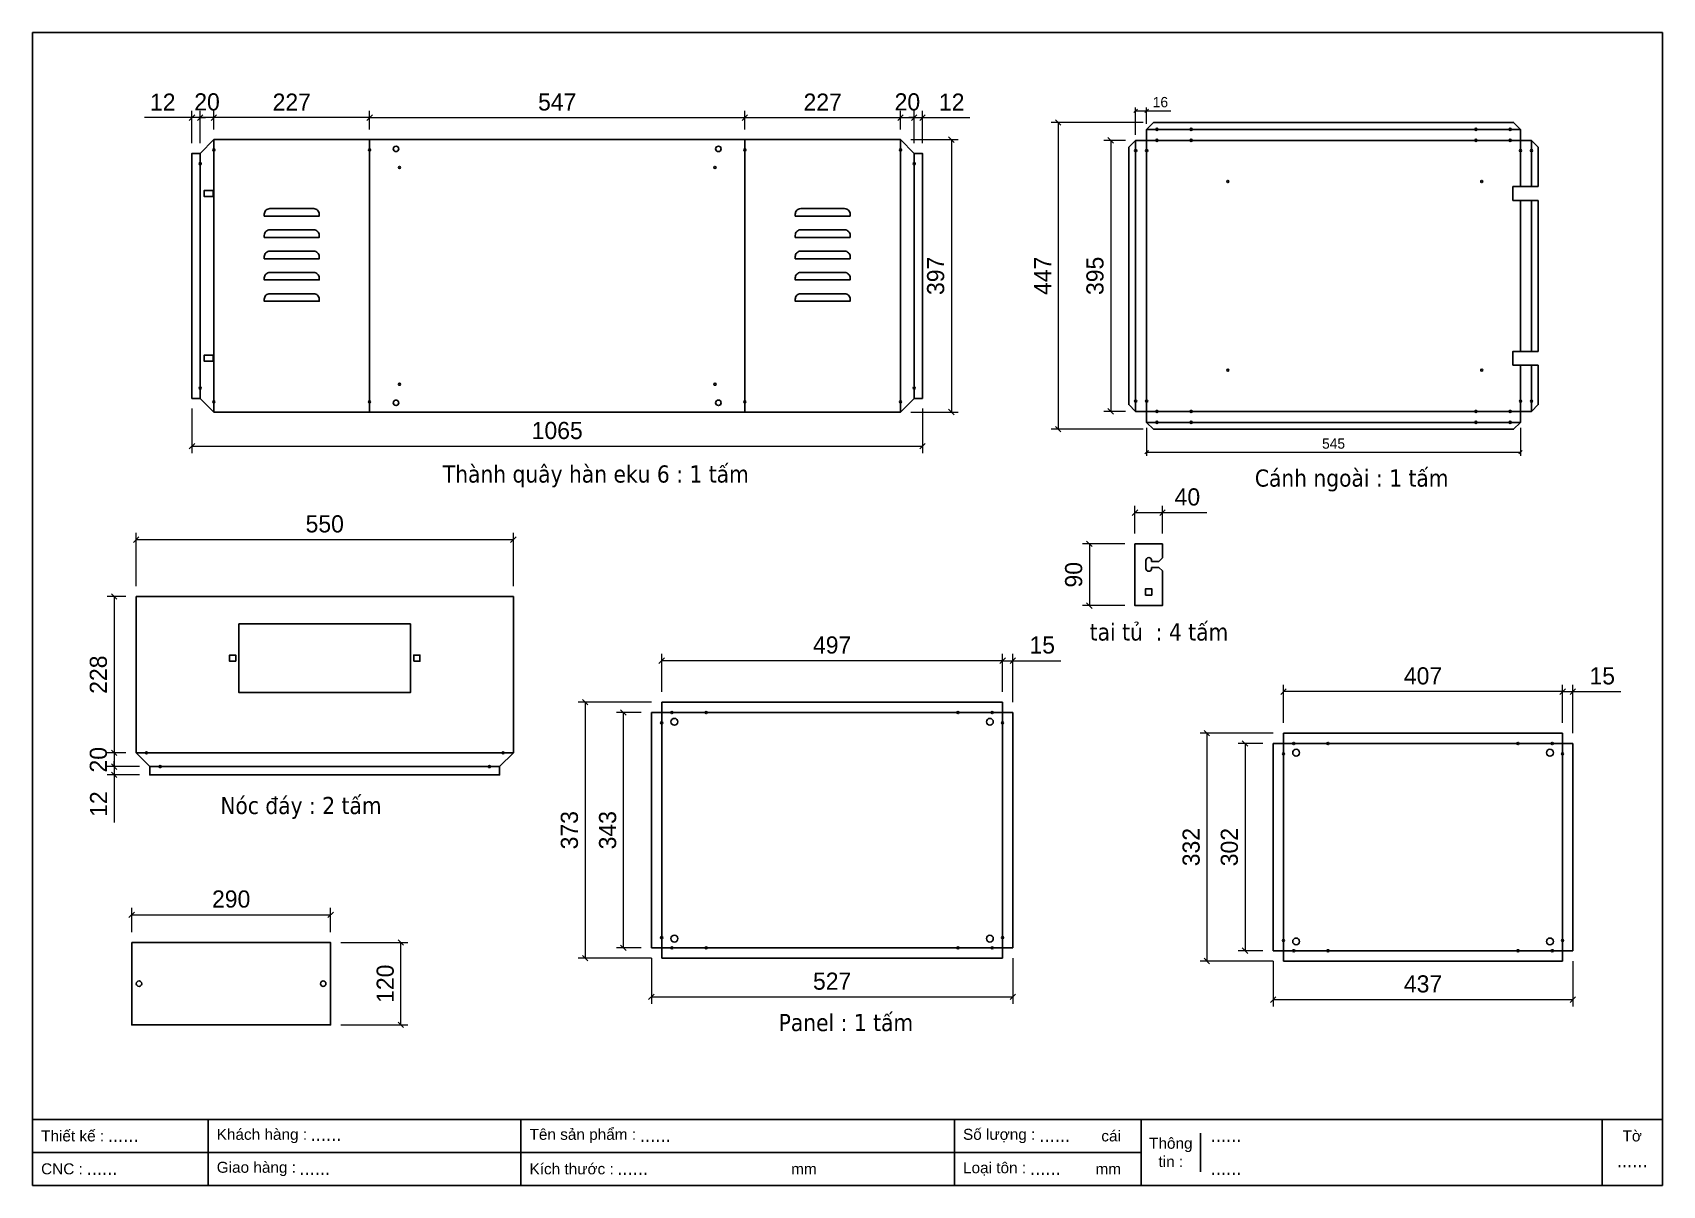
# Model space of a CAD drawing. Header units: millimetres. Extents: x 0 to 2376, y 0 to 1680.
import ezdxf
from ezdxf.enums import TextEntityAlignment as Align

# ---------------------------------------------------------------- set-up
doc = ezdxf.new("R2010")
doc.units = ezdxf.units.MM
doc.layers.add('CNC', color=7, linetype='Continuous')
doc.layers.add('DIM', color=253, linetype='Continuous')
doc.styles.add('Arial', font='arial.ttf')
doc.styles.add('Tahoma (Input Text)', font='tahoma.ttf')
doc.dimstyles.new('Dim-15', dxfattribs={"dimtxt": 15, "dimasz": 5, "dimexe": 5, "dimexo": 8, "dimgap": 5, "dimtad": 1, "dimdec": 0, "dimtxsty": 'Standard', "dimblk": 'OBLIQUE', "dimcen": 10, "dimclrd": 5, "dimclre": 5, "dimclrt": 3, "dimazin": 3, "dimtfac": 1, "dimtdec": 0, "dimtmove": 0, "dimatfit": 3, "dimldrblk": 'OBLIQUE', "dimlwd": 9, "dimlwe": 9})
doc.dimstyles.new('Dim-25', dxfattribs={"dimtxt": 25, "dimasz": 8, "dimexe": 10, "dimexo": 15, "dimgap": 10, "dimtad": 1, "dimdec": 0, "dimtxsty": 'Standard', "dimblk": 'OBLIQUE', "dimcen": 10, "dimclrd": 5, "dimclre": 5, "dimclrt": 3, "dimazin": 3, "dimtfac": 1, "dimtdec": 0, "dimtmove": 0, "dimatfit": 3, "dimldrblk": 'OBLIQUE', "dimlwd": 9, "dimlwe": 9})

# ---------------------------------------------------------------- blocks, each defined once
blk = doc.blocks.new('khungtenAsean2')
at = {"color": 7}
for p, q in [((2970, -1980), (0, -1980)), ((320, -1980), (320, -2100)), ((890, -1980), (890, -2100)), ((1680, -1980), (1680, -2100)), ((2020, -1980), (2020, -2100)), ((2860, -1980), (2860, -2100)), ((2128.3, -2005), (2128.3, -2075)), ((2020, -2040), (0, -2040))]:
    blk.add_line(p, q, dxfattribs=at)
blk.add_lwpolyline([(0, 0), (2970, 0), (2970, -2100), (0, -2100)], close=True, dxfattribs=at)
at = {"color": 2, "char_height": 20, "style": 'Arial'}
for s, insert, width, attachment_point in [('  Thiết kế :', (0, -2010), 917.634, 4), ('  Khách hàng :', (320, -2010), 917.634, 4), ('  Tên sản phẩm :', (890, -2010), 917.634, 4), ('  Số lượng :', (1680, -2010), 917.634, 4), ('cái', (1947.6, -2010), 917.634, 4), ('Thông\\Ptin :', (2074.2, -2040), 108.311, 5), ('Tờ', (2915, -2010), 110, 5), ('  CNC :', (0, -2070), 917.634, 4), ('  Giao hàng :', (320, -2070), 917.634, 4), ('  Kích thước :', (890, -2070), 917.634, 4), ('mm', (1382.3, -2070), 917.634, 4), ('  Loại tôn :', (1680, -2070), 917.634, 4), ('mm', (1936.9, -2070), 917.634, 4)]:
    blk.add_mtext(s, dxfattribs=dict(at, insert=insert, width=width, attachment_point=attachment_point))
at = {"color": 1, "style": 'Tahoma (Input Text)', "flags": 8}
for tag, p in [('#01', (137.1, -2021.3)), ('#03', (506.6, -2019.3)), ('#05', (1106.6, -2021.3)), ('#07', (1834.7, -2021.3)), ('#09', (2146.7, -2021.3)), ('#02', (98.5, -2081.3)), ('#04', (486.1, -2081.3)), ('#06', (1065.3, -2081.3)), ('#08', (1817.4, -2081.3)), ('#10', (2146.7, -2081.3))]:
    blk.add_attdef(tag, p, '', height=25, dxfattribs=at)
blk.add_attdef('#11', text='', height=25, dxfattribs=at).set_placement((2915, -2067.3), align=Align.CENTER)
blk = doc.blocks.new('*D1')
at = {"color": 0, "linetype": 'ByBlock', "lineweight": -2}
for p, q in [((1343.4, 1520), (1335.4, 1528)), ((1335.4, 1131), (1343.4, 1123))]:
    blk.add_line(p, q, dxfattribs=at)
at = {"layer": 'Defpoints', "color": 0, "transparency": 16777216}
for p in [(1265.3, 1524), (1265.3, 1127), (1339.4, 1127)]:
    blk.add_point(p, dxfattribs=at)
at = {"layer": 'DIM', "color": 5, "lineweight": 9, "transparency": 16777216}
for p, q in [((1280.3, 1524), (1349.4, 1524)), ((1339.4, 1524), (1339.4, 1127)), ((1280.3, 1127), (1349.4, 1127))]:
    blk.add_line(p, q, dxfattribs=at)
at = {"layer": 'DIM', "color": 3, "transparency": 16777216, "insert": (1316.6, 1325.5), "char_height": 25, "attachment_point": 5, "rotation": 90}
blk.add_mtext('397', dxfattribs=at)
blk = doc.blocks.new('_Oblique')
at = {"color": 0, "linetype": 'ByBlock', "lineweight": -2}
blk.add_line((-0.5, -0.5), (0.5, 0.5), dxfattribs=at)
blk = doc.blocks.new('*D2')
at = {"color": 0, "linetype": 'ByBlock', "lineweight": -2}
for p, q in [((495.3, 1560.1), (487.3, 1552.1)), ((1034.3, 1552.1), (1042.3, 1560.1))]:
    blk.add_line(p, q, dxfattribs=at)
at = {"layer": 'Defpoints', "color": 0, "transparency": 16777216}
for p in [(1038.3, 1556.1), (491.3, 1524), (1038.3, 1524)]:
    blk.add_point(p, dxfattribs=at)
at = {"layer": 'DIM', "color": 5, "lineweight": 9, "transparency": 16777216}
for p, q in [((491.3, 1539), (491.3, 1566.1)), ((491.3, 1556.1), (1038.3, 1556.1)), ((1038.3, 1539), (1038.3, 1566.1))]:
    blk.add_line(p, q, dxfattribs=at)
at = {"layer": 'DIM', "color": 3, "transparency": 16777216, "insert": (764.8, 1578.8), "char_height": 25, "attachment_point": 5}
blk.add_mtext('547', dxfattribs=at)
blk = doc.blocks.new('*D3')
at = {"color": 0, "linetype": 'ByBlock', "lineweight": -2}
for p, q in [((1042.3, 1560.1), (1034.3, 1552.1)), ((1261.3, 1552.1), (1269.3, 1560.1))]:
    blk.add_line(p, q, dxfattribs=at)
at = {"layer": 'Defpoints', "color": 0, "transparency": 16777216}
for p in [(1265.3, 1556.1), (1038.3, 1524), (1265.3, 1524)]:
    blk.add_point(p, dxfattribs=at)
at = {"layer": 'DIM', "color": 5, "lineweight": 9, "transparency": 16777216}
for p, q in [((1038.3, 1539), (1038.3, 1566.1)), ((1038.3, 1556.1), (1265.3, 1556.1)), ((1265.3, 1539), (1265.3, 1566.1))]:
    blk.add_line(p, q, dxfattribs=at)
at = {"layer": 'DIM', "color": 3, "transparency": 16777216, "insert": (1151.8, 1578.7), "char_height": 25, "attachment_point": 5}
blk.add_mtext('227', dxfattribs=at)
blk = doc.blocks.new('*D4')
at = {"color": 0, "linetype": 'ByBlock', "lineweight": -2}
for p, q in [((1269.3, 1560.1), (1261.3, 1552.1)), ((1281.3, 1552.1), (1289.3, 1560.1))]:
    blk.add_line(p, q, dxfattribs=at)
at = {"layer": 'Defpoints', "color": 0, "transparency": 16777216}
for p in [(1285.3, 1556.1), (1265.3, 1524), (1285.3, 1504)]:
    blk.add_point(p, dxfattribs=at)
at = {"layer": 'DIM', "color": 5, "lineweight": 9, "transparency": 16777216}
for p, q in [((1265.3, 1539), (1265.3, 1566.1)), ((1265.3, 1556.1), (1285.3, 1556.1)), ((1285.3, 1519), (1285.3, 1566.1))]:
    blk.add_line(p, q, dxfattribs=at)
at = {"layer": 'DIM', "color": 3, "transparency": 16777216, "insert": (1275.3, 1578.9), "char_height": 25, "attachment_point": 5}
blk.add_mtext('20', dxfattribs=at)
blk = doc.blocks.new('*D5')
at = {"color": 0, "linetype": 'ByBlock', "lineweight": -2}
for p, q in [((1281.3, 1552.1), (1289.3, 1560.1)), ((1301.3, 1560.1), (1293.3, 1552.1))]:
    blk.add_line(p, q, dxfattribs=at)
at = {"layer": 'Defpoints', "color": 0, "transparency": 16777216}
for p in [(1297.3, 1556.1), (1285.3, 1504), (1297.3, 1504)]:
    blk.add_point(p, dxfattribs=at)
at = {"layer": 'DIM', "color": 5, "lineweight": 9, "transparency": 16777216}
for p, q in [((1285.3, 1556.1), (1277.3, 1556.1)), ((1285.3, 1519), (1285.3, 1566.1)), ((1285.3, 1556.1), (1297.3, 1556.1)), ((1297.3, 1519), (1297.3, 1566.1)), ((1297.3, 1556.1), (1366.5, 1556.1))]:
    blk.add_line(p, q, dxfattribs=at)
at = {"layer": 'DIM', "color": 3, "transparency": 16777216, "insert": (1339.9, 1578.7), "char_height": 25, "attachment_point": 5}
blk.add_mtext('12', dxfattribs=at)
blk = doc.blocks.new('*D6')
at = {"color": 0, "linetype": 'ByBlock', "lineweight": -2}
for p, q in [((268.3, 1560.1), (260.3, 1552.1)), ((487.3, 1552.1), (495.3, 1560.1))]:
    blk.add_line(p, q, dxfattribs=at)
at = {"layer": 'Defpoints', "color": 0, "transparency": 16777216}
for p in [(264.3, 1556.1), (264.3, 1524), (491.3, 1524)]:
    blk.add_point(p, dxfattribs=at)
at = {"layer": 'DIM', "color": 5, "lineweight": 9, "transparency": 16777216}
for p, q in [((264.3, 1539), (264.3, 1566.1)), ((491.3, 1556.1), (264.3, 1556.1)), ((491.3, 1539), (491.3, 1566.1))]:
    blk.add_line(p, q, dxfattribs=at)
at = {"layer": 'DIM', "color": 3, "transparency": 16777216, "insert": (377.8, 1578.7), "char_height": 25, "attachment_point": 5}
blk.add_mtext('227', dxfattribs=at)
blk = doc.blocks.new('*D7')
at = {"color": 0, "linetype": 'ByBlock', "lineweight": -2}
for p, q in [((248.3, 1560.1), (240.3, 1552.1)), ((260.3, 1552.1), (268.3, 1560.1))]:
    blk.add_line(p, q, dxfattribs=at)
at = {"layer": 'Defpoints', "color": 0, "transparency": 16777216}
for p in [(244.3, 1556.1), (264.3, 1524), (244.3, 1504)]:
    blk.add_point(p, dxfattribs=at)
at = {"layer": 'DIM', "color": 5, "lineweight": 9, "transparency": 16777216}
for p, q in [((244.3, 1519), (244.3, 1566.1)), ((264.3, 1556.1), (244.3, 1556.1)), ((264.3, 1539), (264.3, 1566.1))]:
    blk.add_line(p, q, dxfattribs=at)
at = {"layer": 'DIM', "color": 3, "transparency": 16777216, "insert": (254.3, 1578.9), "char_height": 25, "attachment_point": 5}
blk.add_mtext('20', dxfattribs=at)
blk = doc.blocks.new('*D8')
at = {"color": 0, "linetype": 'ByBlock', "lineweight": -2}
for p, q in [((228.3, 1552.1), (236.3, 1560.1)), ((248.3, 1560.1), (240.3, 1552.1))]:
    blk.add_line(p, q, dxfattribs=at)
at = {"layer": 'Defpoints', "color": 0, "transparency": 16777216}
for p in [(232.3, 1556.1), (232.3, 1504), (244.3, 1504)]:
    blk.add_point(p, dxfattribs=at)
at = {"layer": 'DIM', "color": 5, "lineweight": 9, "transparency": 16777216}
for p, q in [((232.3, 1556.1), (163.1, 1556.1)), ((232.3, 1519), (232.3, 1566.1)), ((244.3, 1556.1), (232.3, 1556.1)), ((244.3, 1519), (244.3, 1566.1)), ((244.3, 1556.1), (252.3, 1556.1))]:
    blk.add_line(p, q, dxfattribs=at)
at = {"layer": 'DIM', "color": 3, "transparency": 16777216, "insert": (189.7, 1578.7), "char_height": 25, "attachment_point": 5}
blk.add_mtext('12', dxfattribs=at)
blk = doc.blocks.new('*D9')
at = {"color": 0, "linetype": 'ByBlock', "lineweight": -2}
for p, q in [((236.3, 1081.2), (228.3, 1073.2)), ((1293.3, 1073.2), (1301.3, 1081.2))]:
    blk.add_line(p, q, dxfattribs=at)
at = {"layer": 'Defpoints', "color": 0, "transparency": 16777216}
for p in [(232.3, 1147), (1297.3, 1147), (1297.3, 1077.2)]:
    blk.add_point(p, dxfattribs=at)
at = {"layer": 'DIM', "color": 5, "lineweight": 9, "transparency": 16777216}
for p, q in [((232.3, 1132), (232.3, 1067.2)), ((1297.3, 1132), (1297.3, 1067.2)), ((232.3, 1077.2), (1297.3, 1077.2))]:
    blk.add_line(p, q, dxfattribs=at)
at = {"layer": 'DIM', "color": 3, "transparency": 16777216, "insert": (764.8, 1100), "char_height": 25, "attachment_point": 5}
blk.add_mtext('1065', dxfattribs=at)
blk = doc.blocks.new('f3daunguoc')
at = {"layer": 'CNC', "color": 2, "lineweight": -3}
blk.add_circle((0, 0), 1.5, dxfattribs=at)
blk = doc.blocks.new('*D10')
at = {"color": 0, "linetype": 'ByBlock', "lineweight": -2}
for p, q in [((122.8, 854.3), (114.8, 862.3)), ((114.8, 634.3), (122.8, 626.3))]:
    blk.add_line(p, q, dxfattribs=at)
at = {"layer": 'Defpoints', "color": 0, "transparency": 16777216}
for p in [(150.9, 858.3), (118.8, 630.3), (150.9, 630.3)]:
    blk.add_point(p, dxfattribs=at)
at = {"layer": 'DIM', "color": 5, "lineweight": 9, "transparency": 16777216}
for p, q in [((135.9, 858.3), (108.8, 858.3)), ((118.8, 858.3), (118.8, 630.3)), ((135.9, 630.3), (108.8, 630.3))]:
    blk.add_line(p, q, dxfattribs=at)
at = {"layer": 'DIM', "color": 3, "transparency": 16777216, "insert": (96, 744.3), "char_height": 25, "attachment_point": 5, "rotation": 90}
blk.add_mtext('228', dxfattribs=at)
blk = doc.blocks.new('*D11')
at = {"color": 0, "linetype": 'ByBlock', "lineweight": -2}
for p, q in [((122.8, 626.3), (114.8, 634.3)), ((114.8, 614.3), (122.8, 606.3))]:
    blk.add_line(p, q, dxfattribs=at)
at = {"layer": 'Defpoints', "color": 0, "transparency": 16777216}
for p in [(150.9, 630.3), (118.8, 610.3), (170.9, 610.3)]:
    blk.add_point(p, dxfattribs=at)
at = {"layer": 'DIM', "color": 5, "lineweight": 9, "transparency": 16777216}
for p, q in [((135.9, 630.3), (108.8, 630.3)), ((118.8, 630.3), (118.8, 610.3)), ((155.9, 610.3), (108.8, 610.3))]:
    blk.add_line(p, q, dxfattribs=at)
at = {"layer": 'DIM', "color": 3, "transparency": 16777216, "insert": (96, 620.3), "char_height": 25, "attachment_point": 5, "rotation": 90}
blk.add_mtext('20', dxfattribs=at)
blk = doc.blocks.new('*D12')
at = {"color": 0, "linetype": 'ByBlock', "lineweight": -2}
for p, q in [((114.8, 614.3), (122.8, 606.3)), ((122.8, 594.3), (114.8, 602.3))]:
    blk.add_line(p, q, dxfattribs=at)
at = {"layer": 'Defpoints', "color": 0, "transparency": 16777216}
for p in [(118.8, 598.3), (170.9, 610.3), (170.9, 598.3)]:
    blk.add_point(p, dxfattribs=at)
at = {"layer": 'DIM', "color": 5, "lineweight": 9, "transparency": 16777216}
for p, q in [((118.8, 610.3), (118.8, 618.3)), ((155.9, 610.3), (108.8, 610.3)), ((155.9, 598.3), (108.8, 598.3)), ((118.8, 610.3), (118.8, 598.3)), ((118.8, 598.3), (118.8, 529.1))]:
    blk.add_line(p, q, dxfattribs=at)
at = {"layer": 'DIM', "color": 3, "transparency": 16777216, "insert": (96.2, 555.7), "char_height": 25, "attachment_point": 5, "rotation": 90}
blk.add_mtext('12', dxfattribs=at)
blk = doc.blocks.new('*D13')
at = {"color": 0, "linetype": 'ByBlock', "lineweight": -2}
for p, q in [((154.9, 945.1), (146.9, 937.1)), ((696.9, 937.1), (704.9, 945.1))]:
    blk.add_line(p, q, dxfattribs=at)
at = {"layer": 'Defpoints', "color": 0, "ltscale": 3, "transparency": 16777216}
for p in [(700.9, 941.1), (150.9, 858.3), (700.9, 858.3)]:
    blk.add_point(p, dxfattribs=at)
at = {"layer": 'DIM', "color": 5, "lineweight": 9, "ltscale": 3, "transparency": 16777216}
for p, q in [((150.9, 873.3), (150.9, 951.1)), ((700.9, 873.3), (700.9, 951.1)), ((150.9, 941.1), (700.9, 941.1))]:
    blk.add_line(p, q, dxfattribs=at)
at = {"layer": 'DIM', "color": 3, "ltscale": 3, "transparency": 16777216, "insert": (425.9, 963.9), "char_height": 25, "attachment_point": 5}
blk.add_mtext('550', dxfattribs=at)
blk = doc.blocks.new('*D14')
at = {"color": 0, "linetype": 'ByBlock', "lineweight": -2}
for p, q in [((148.5, 398.4), (140.5, 390.4)), ((430.5, 390.4), (438.5, 398.4))]:
    blk.add_line(p, q, dxfattribs=at)
at = {"layer": 'Defpoints', "color": 0, "ltscale": 3, "transparency": 16777216}
for p in [(434.5, 394.4), (144.5, 353.9), (434.5, 353.9)]:
    blk.add_point(p, dxfattribs=at)
at = {"layer": 'DIM', "color": 5, "lineweight": 9, "ltscale": 3, "transparency": 16777216}
for p, q in [((144.5, 368.9), (144.5, 404.4)), ((434.5, 368.9), (434.5, 404.4)), ((144.5, 394.4), (434.5, 394.4))]:
    blk.add_line(p, q, dxfattribs=at)
at = {"layer": 'DIM', "color": 3, "ltscale": 3, "transparency": 16777216, "insert": (289.5, 417.2), "char_height": 25, "attachment_point": 5}
blk.add_mtext('290', dxfattribs=at)
blk = doc.blocks.new('*D15')
at = {"color": 0, "linetype": 'ByBlock', "lineweight": -2}
for p, q in [((540.9, 349.9), (532.9, 357.9)), ((532.9, 237.9), (540.9, 229.9))]:
    blk.add_line(p, q, dxfattribs=at)
at = {"layer": 'Defpoints', "color": 0, "ltscale": 3, "transparency": 16777216}
for p in [(434.5, 353.9), (536.9, 353.9), (434.5, 233.9)]:
    blk.add_point(p, dxfattribs=at)
at = {"layer": 'DIM', "color": 5, "lineweight": 9, "ltscale": 3, "transparency": 16777216}
for p, q in [((449.5, 353.9), (546.9, 353.9)), ((536.9, 233.9), (536.9, 353.9)), ((449.5, 233.9), (546.9, 233.9))]:
    blk.add_line(p, q, dxfattribs=at)
at = {"layer": 'DIM', "color": 3, "ltscale": 3, "transparency": 16777216, "insert": (514.2, 293.9), "char_height": 25, "attachment_point": 5, "rotation": 90}
blk.add_mtext('120', dxfattribs=at)
blk = doc.blocks.new('*D16')
at = {"color": 0, "linetype": 'ByBlock', "lineweight": -2}
for p, q in [((1410.1, 760.7), (1418.1, 768.7)), ((1433.1, 768.7), (1425.1, 760.7))]:
    blk.add_line(p, q, dxfattribs=at)
at = {"layer": 'Defpoints', "color": 0, "ltscale": 3, "transparency": 16777216}
for p in [(1429.1, 764.7), (1414.1, 704.1), (1429.1, 689.1)]:
    blk.add_point(p, dxfattribs=at)
at = {"layer": 'DIM', "color": 5, "lineweight": 9, "ltscale": 3, "transparency": 16777216}
for p, q in [((1414.1, 764.7), (1406.1, 764.7)), ((1414.1, 719.1), (1414.1, 774.7)), ((1414.1, 764.7), (1429.1, 764.7)), ((1429.1, 704.1), (1429.1, 774.7)), ((1429.1, 764.7), (1498.8, 764.7))]:
    blk.add_line(p, q, dxfattribs=at)
at = {"layer": 'DIM', "color": 3, "ltscale": 3, "transparency": 16777216, "insert": (1471.9, 787.4), "char_height": 25, "attachment_point": 5}
blk.add_mtext('15', dxfattribs=at)
blk = doc.blocks.new('*D17')
at = {"color": 0, "linetype": 'ByBlock', "lineweight": -2}
for p, q in [((921.1, 768.7), (913.1, 760.7)), ((1410.1, 760.7), (1418.1, 768.7))]:
    blk.add_line(p, q, dxfattribs=at)
at = {"layer": 'Defpoints', "color": 0, "ltscale": 3, "transparency": 16777216}
for p in [(917.1, 764.7), (917.1, 704.1), (1414.1, 704.1)]:
    blk.add_point(p, dxfattribs=at)
at = {"layer": 'DIM', "color": 5, "lineweight": 9, "ltscale": 3, "transparency": 16777216}
for p, q in [((917.1, 719.1), (917.1, 774.7)), ((1414.1, 764.7), (917.1, 764.7)), ((1414.1, 719.1), (1414.1, 774.7))]:
    blk.add_line(p, q, dxfattribs=at)
at = {"layer": 'DIM', "color": 3, "ltscale": 3, "transparency": 16777216, "insert": (1165.6, 787.4), "char_height": 25, "attachment_point": 5}
blk.add_mtext('497', dxfattribs=at)
blk = doc.blocks.new('*D18')
at = {"color": 0, "linetype": 'ByBlock', "lineweight": -2}
for p, q in [((809.5, 700.1), (801.5, 708.1)), ((801.5, 335.1), (809.5, 327.1))]:
    blk.add_line(p, q, dxfattribs=at)
at = {"layer": 'Defpoints', "color": 0, "ltscale": 3, "transparency": 16777216}
for p in [(917.1, 704.1), (805.5, 331.1), (917.1, 331.1)]:
    blk.add_point(p, dxfattribs=at)
at = {"layer": 'DIM', "color": 5, "lineweight": 9, "ltscale": 3, "transparency": 16777216}
for p, q in [((902.1, 704.1), (795.5, 704.1)), ((805.5, 704.1), (805.5, 331.1)), ((902.1, 331.1), (795.5, 331.1))]:
    blk.add_line(p, q, dxfattribs=at)
at = {"layer": 'DIM', "color": 3, "ltscale": 3, "transparency": 16777216, "insert": (782.7, 517.6), "char_height": 25, "attachment_point": 5, "rotation": 90}
blk.add_mtext('373', dxfattribs=at)
blk = doc.blocks.new('*D19')
at = {"color": 0, "linetype": 'ByBlock', "lineweight": -2}
for p, q in [((865.2, 685.1), (857.2, 693.1)), ((857.2, 350.1), (865.2, 342.1))]:
    blk.add_line(p, q, dxfattribs=at)
at = {"layer": 'Defpoints', "color": 0, "ltscale": 3, "transparency": 16777216}
for p in [(902.1, 689.1), (861.2, 346.1), (902.1, 346.1)]:
    blk.add_point(p, dxfattribs=at)
at = {"layer": 'DIM', "color": 5, "lineweight": 9, "ltscale": 3, "transparency": 16777216}
for p, q in [((887.1, 689.1), (851.2, 689.1)), ((861.2, 689.1), (861.2, 346.1)), ((887.1, 346.1), (851.2, 346.1))]:
    blk.add_line(p, q, dxfattribs=at)
at = {"layer": 'DIM', "color": 3, "ltscale": 3, "transparency": 16777216, "insert": (838.4, 517.6), "char_height": 25, "attachment_point": 5, "rotation": 90}
blk.add_mtext('343', dxfattribs=at)
blk = doc.blocks.new('*D20')
at = {"color": 0, "linetype": 'ByBlock', "lineweight": -2}
for p, q in [((906.1, 278.8), (898.1, 270.8)), ((1425.1, 270.8), (1433.1, 278.8))]:
    blk.add_line(p, q, dxfattribs=at)
at = {"layer": 'Defpoints', "color": 0, "ltscale": 3, "transparency": 16777216}
for p in [(902.1, 346.1), (1429.1, 346.1), (1429.1, 274.8)]:
    blk.add_point(p, dxfattribs=at)
at = {"layer": 'DIM', "color": 5, "lineweight": 9, "ltscale": 3, "transparency": 16777216}
for p, q in [((902.1, 331.1), (902.1, 264.8)), ((1429.1, 331.1), (1429.1, 264.8)), ((902.1, 274.8), (1429.1, 274.8))]:
    blk.add_line(p, q, dxfattribs=at)
at = {"layer": 'DIM', "color": 3, "ltscale": 3, "transparency": 16777216, "insert": (1165.6, 297.5), "char_height": 25, "attachment_point": 5}
blk.add_mtext('527', dxfattribs=at)
blk = doc.blocks.new('*D21')
at = {"color": 0, "linetype": 'ByBlock', "lineweight": -2}
for p, q in [((2226.5, 715.6), (2234.5, 723.6)), ((2249.5, 723.6), (2241.5, 715.6))]:
    blk.add_line(p, q, dxfattribs=at)
at = {"layer": 'Defpoints', "color": 0, "ltscale": 3, "transparency": 16777216}
for p in [(2245.5, 719.6), (2230.5, 659), (2245.5, 644)]:
    blk.add_point(p, dxfattribs=at)
at = {"layer": 'DIM', "color": 5, "lineweight": 9, "ltscale": 3, "transparency": 16777216}
for p, q in [((2230.5, 719.6), (2222.5, 719.6)), ((2230.5, 674), (2230.5, 729.6)), ((2230.5, 719.6), (2245.5, 719.6)), ((2245.5, 659), (2245.5, 729.6)), ((2245.5, 719.6), (2315.2, 719.6))]:
    blk.add_line(p, q, dxfattribs=at)
at = {"layer": 'DIM', "color": 3, "ltscale": 3, "transparency": 16777216, "insert": (2288.3, 742.4), "char_height": 25, "attachment_point": 5}
blk.add_mtext('15', dxfattribs=at)
blk = doc.blocks.new('*D22')
at = {"color": 0, "linetype": 'ByBlock', "lineweight": -2}
for p, q in [((1827.5, 723.6), (1819.5, 715.6)), ((2226.5, 715.6), (2234.5, 723.6))]:
    blk.add_line(p, q, dxfattribs=at)
at = {"layer": 'Defpoints', "color": 0, "ltscale": 3, "transparency": 16777216}
for p in [(1823.5, 719.6), (1823.5, 659), (2230.5, 659)]:
    blk.add_point(p, dxfattribs=at)
at = {"layer": 'DIM', "color": 5, "lineweight": 9, "ltscale": 3, "transparency": 16777216}
for p, q in [((1823.5, 674), (1823.5, 729.6)), ((2230.5, 719.6), (1823.5, 719.6)), ((2230.5, 674), (2230.5, 729.6))]:
    blk.add_line(p, q, dxfattribs=at)
at = {"layer": 'DIM', "color": 3, "ltscale": 3, "transparency": 16777216, "insert": (2027, 742.4), "char_height": 25, "attachment_point": 5}
blk.add_mtext('407', dxfattribs=at)
blk = doc.blocks.new('*D23')
at = {"color": 0, "linetype": 'ByBlock', "lineweight": -2}
for p, q in [((1715.9, 655), (1707.9, 663)), ((1707.9, 331), (1715.9, 323))]:
    blk.add_line(p, q, dxfattribs=at)
at = {"layer": 'Defpoints', "color": 0, "ltscale": 3, "transparency": 16777216}
for p in [(1823.5, 659), (1711.9, 327), (1823.5, 327)]:
    blk.add_point(p, dxfattribs=at)
at = {"layer": 'DIM', "color": 5, "lineweight": 9, "ltscale": 3, "transparency": 16777216}
for p, q in [((1808.5, 659), (1701.9, 659)), ((1711.9, 659), (1711.9, 327)), ((1808.5, 327), (1701.9, 327))]:
    blk.add_line(p, q, dxfattribs=at)
at = {"layer": 'DIM', "color": 3, "ltscale": 3, "transparency": 16777216, "insert": (1689.1, 493), "char_height": 25, "attachment_point": 5, "rotation": 90}
blk.add_mtext('332', dxfattribs=at)
blk = doc.blocks.new('*D24')
at = {"color": 0, "linetype": 'ByBlock', "lineweight": -2}
for p, q in [((1771.6, 640), (1763.6, 648)), ((1763.6, 346), (1771.6, 338))]:
    blk.add_line(p, q, dxfattribs=at)
at = {"layer": 'Defpoints', "color": 0, "ltscale": 3, "transparency": 16777216}
for p in [(1808.5, 644), (1767.6, 342), (1808.5, 342)]:
    blk.add_point(p, dxfattribs=at)
at = {"layer": 'DIM', "color": 5, "lineweight": 9, "ltscale": 3, "transparency": 16777216}
for p, q in [((1793.5, 644), (1757.6, 644)), ((1767.6, 644), (1767.6, 342)), ((1793.5, 342), (1757.6, 342))]:
    blk.add_line(p, q, dxfattribs=at)
at = {"layer": 'DIM', "color": 3, "ltscale": 3, "transparency": 16777216, "insert": (1744.8, 493), "char_height": 25, "attachment_point": 5, "rotation": 90}
blk.add_mtext('302', dxfattribs=at)
blk = doc.blocks.new('*D25')
at = {"color": 0, "linetype": 'ByBlock', "lineweight": -2}
for p, q in [((1812.5, 274.7), (1804.5, 266.7)), ((2241.5, 266.7), (2249.5, 274.7))]:
    blk.add_line(p, q, dxfattribs=at)
at = {"layer": 'Defpoints', "color": 0, "ltscale": 3, "transparency": 16777216}
for p in [(1808.5, 342), (2245.5, 342), (2245.5, 270.7)]:
    blk.add_point(p, dxfattribs=at)
at = {"layer": 'DIM', "color": 5, "lineweight": 9, "ltscale": 3, "transparency": 16777216}
for p, q in [((1808.5, 327), (1808.5, 260.7)), ((2245.5, 327), (2245.5, 260.7)), ((1808.5, 270.7), (2245.5, 270.7))]:
    blk.add_line(p, q, dxfattribs=at)
at = {"layer": 'DIM', "color": 3, "ltscale": 3, "transparency": 16777216, "insert": (2027, 293.5), "char_height": 25, "attachment_point": 5}
blk.add_mtext('437', dxfattribs=at)
blk = doc.blocks.new('*D26')
at = {"color": 0, "linetype": 'ByBlock', "lineweight": -2}
for p, q in [((1626.6, 1070.9), (1621.6, 1065.9)), ((2166.6, 1065.9), (2171.6, 1070.9))]:
    blk.add_line(p, q, dxfattribs=at)
at = {"layer": 'Defpoints', "color": 0, "transparency": 16777216}
for p in [(1624.1, 1112), (2169.1, 1112), (2169.1, 1068.4)]:
    blk.add_point(p, dxfattribs=at)
at = {"layer": 'DIM', "color": 5, "lineweight": 9, "transparency": 16777216}
for p, q in [((1624.1, 1104), (1624.1, 1063.4)), ((2169.1, 1104), (2169.1, 1063.4)), ((1624.1, 1068.4), (2169.1, 1068.4))]:
    blk.add_line(p, q, dxfattribs=at)
at = {"layer": 'DIM', "color": 3, "transparency": 16777216, "insert": (1896.6, 1081), "char_height": 15, "attachment_point": 5}
blk.add_mtext('545', dxfattribs=at)
blk = doc.blocks.new('*D27')
at = {"color": 0, "linetype": 'ByBlock', "lineweight": -2}
for p, q in [((1610.6, 1568.4), (1605.6, 1563.4)), ((1621.6, 1563.4), (1626.6, 1568.4))]:
    blk.add_line(p, q, dxfattribs=at)
at = {"layer": 'Defpoints', "color": 0, "transparency": 16777216}
for p in [(1624.1, 1565.9), (1608.1, 1523), (1624.1, 1539)]:
    blk.add_point(p, dxfattribs=at)
at = {"layer": 'DIM', "color": 5, "lineweight": 9, "transparency": 16777216}
for p, q in [((1608.1, 1531), (1608.1, 1570.9)), ((1624.1, 1547), (1624.1, 1570.9)), ((1608.1, 1565.9), (1624.1, 1565.9)), ((1624.1, 1565.9), (1659.2, 1565.9))]:
    blk.add_line(p, q, dxfattribs=at)
at = {"layer": 'DIM', "color": 3, "transparency": 16777216, "insert": (1644.2, 1578.6), "char_height": 15, "attachment_point": 5}
blk.add_mtext('16', dxfattribs=at)
blk = doc.blocks.new('*D28')
at = {"color": 0, "linetype": 'ByBlock', "lineweight": -2}
for p, q in [((1499.1, 1545), (1491.1, 1553)), ((1491.1, 1106), (1499.1, 1098))]:
    blk.add_line(p, q, dxfattribs=at)
at = {"layer": 'Defpoints', "color": 0, "ltscale": 3, "transparency": 16777216}
for p in [(1634.1, 1549), (1495.1, 1102), (1634.1, 1102)]:
    blk.add_point(p, dxfattribs=at)
at = {"layer": 'DIM', "color": 5, "lineweight": 9, "ltscale": 3, "transparency": 16777216}
for p, q in [((1619.1, 1549), (1485.1, 1549)), ((1495.1, 1549), (1495.1, 1102)), ((1619.1, 1102), (1485.1, 1102))]:
    blk.add_line(p, q, dxfattribs=at)
at = {"layer": 'DIM', "color": 3, "ltscale": 3, "transparency": 16777216, "insert": (1472.6, 1325.5), "char_height": 25, "attachment_point": 5, "rotation": 90}
blk.add_mtext('447', dxfattribs=at)
blk = doc.blocks.new('*D29')
at = {"color": 0, "linetype": 'ByBlock', "lineweight": -2}
for p, q in [((1575.7, 1519), (1567.7, 1527)), ((1567.7, 1132), (1575.7, 1124))]:
    blk.add_line(p, q, dxfattribs=at)
at = {"layer": 'Defpoints', "color": 0, "ltscale": 3, "transparency": 16777216}
for p in [(1608.1, 1523), (1571.7, 1128), (1608.1, 1128)]:
    blk.add_point(p, dxfattribs=at)
at = {"layer": 'DIM', "color": 5, "lineweight": 9, "ltscale": 3, "transparency": 16777216}
for p, q in [((1593.1, 1523), (1561.7, 1523)), ((1571.7, 1523), (1571.7, 1128)), ((1593.1, 1128), (1561.7, 1128))]:
    blk.add_line(p, q, dxfattribs=at)
at = {"layer": 'DIM', "color": 3, "ltscale": 3, "transparency": 16777216, "insert": (1548.9, 1325.5), "char_height": 25, "attachment_point": 5, "rotation": 90}
blk.add_mtext('395', dxfattribs=at)
blk = doc.blocks.new('*D30')
at = {"color": 0, "linetype": 'ByBlock', "lineweight": -2}
for p, q in [((1611.1, 984.4), (1603.1, 976.4)), ((1643.1, 976.4), (1651.1, 984.4))]:
    blk.add_line(p, q, dxfattribs=at)
at = {"layer": 'Defpoints', "color": 0, "ltscale": 3, "transparency": 16777216}
for p in [(1647.1, 980.4), (1607.1, 934.9), (1647.1, 934.9)]:
    blk.add_point(p, dxfattribs=at)
at = {"layer": 'DIM', "color": 5, "lineweight": 9, "ltscale": 3, "transparency": 16777216}
for p, q in [((1607.1, 949.9), (1607.1, 990.4)), ((1607.1, 980.4), (1647.1, 980.4)), ((1647.1, 949.9), (1647.1, 990.4)), ((1647.1, 980.4), (1711.9, 980.4))]:
    blk.add_line(p, q, dxfattribs=at)
at = {"layer": 'DIM', "color": 3, "ltscale": 3, "transparency": 16777216, "insert": (1683.5, 1003.2), "char_height": 25, "attachment_point": 5}
blk.add_mtext('40', dxfattribs=at)
blk = doc.blocks.new('*D31')
at = {"color": 0, "linetype": 'ByBlock', "lineweight": -2}
for p, q in [((1544.6, 930.9), (1536.6, 938.9)), ((1536.6, 848.9), (1544.6, 840.9))]:
    blk.add_line(p, q, dxfattribs=at)
at = {"layer": 'Defpoints', "color": 0, "ltscale": 3, "transparency": 16777216}
for p in [(1607.1, 934.9), (1540.6, 844.9), (1607.1, 844.9)]:
    blk.add_point(p, dxfattribs=at)
at = {"layer": 'DIM', "color": 5, "lineweight": 9, "ltscale": 3, "transparency": 16777216}
for p, q in [((1592.1, 934.9), (1530.6, 934.9)), ((1540.6, 934.9), (1540.6, 844.9)), ((1592.1, 844.9), (1530.6, 844.9))]:
    blk.add_line(p, q, dxfattribs=at)
at = {"layer": 'DIM', "color": 3, "ltscale": 3, "transparency": 16777216, "insert": (1517.8, 889.9), "char_height": 25, "attachment_point": 5, "rotation": 90}
blk.add_mtext('90', dxfattribs=at)

msp = doc.modelspace()

# ---------------------------------------------------------------- linework, layer by layer
at = {"color": 7}
for p, q in [((244.3, 1504), (264.3, 1524)), ((264.3, 1524), (264.3, 1127)), ((491.3, 1524), (491.3, 1127)), ((1038.3, 1524), (1038.3, 1127)), ((1265.3, 1524), (1265.3, 1127)), ((1265.3, 1524), (1285.3, 1504)), ((244.3, 1504), (244.3, 1147)), ((1285.3, 1504), (1285.3, 1147)), ((244.3, 1147), (264.3, 1127)), ((1265.3, 1127), (1285.3, 1147)), ((150.9, 858.3), (700.9, 858.3)), ((150.9, 630.3), (700.9, 630.3)), ((170.9, 610.3), (150.9, 630.3)), ((680.9, 610.3), (700.9, 630.3)), ((170.9, 610.3), (680.9, 610.3))]:
    msp.add_line(p, q, dxfattribs=at)
for points in [[(2195.1, 1195.5), (2195.1, 1138), (2185.1, 1128), (2169.1, 1128), (2169.1, 1112), (2159.1, 1102), (1634.1, 1102), (1624.1, 1112), (1624.1, 1128), (1608.1, 1128), (1598.1, 1138), (1598.1, 1513), (1608.1, 1523), (1624.1, 1523), (1624.1, 1539), (1634.1, 1549), (2159.1, 1549), (2169.1, 1539), (2169.1, 1523), (2185.1, 1523), (2195.1, 1513), (2195.1, 1455.5)], [(264.3, 1524), (1265.3, 1524)], [(1608.1, 1128), (1608.1, 1523)], [(1624.1, 1539), (2169.1, 1539)], [(2169.1, 1195.5), (2169.1, 1128), (1624.1, 1128), (1624.1, 1523), (2169.1, 1523), (2169.1, 1455.5)], [(2185.1, 1523), (2185.1, 1455.5)], [(244.3, 1147), (232.3, 1147), (232.3, 1504), (244.3, 1504)], [(1285.3, 1504), (1297.3, 1504), (1297.3, 1147), (1285.3, 1147)], [(2169.1, 1435.5), (2169.1, 1215.5)], [(2185.1, 1435.5), (2185.1, 1215.5)], [(2195.1, 1435.5), (2195.1, 1215.5)], [(2185.1, 1195.5), (2185.1, 1128)], [(1265.3, 1127), (264.3, 1127)], [(2169.1, 1112), (1624.1, 1112)], [(150.9, 630.3), (150.9, 858.3)], [(700.9, 858.3), (700.9, 630.3)], [(902.1, 346.1), (902.1, 689.1)], [(917.1, 704.1), (1414.1, 704.1)], [(1429.1, 689.1), (1429.1, 346.1)], [(1808.5, 342), (1808.5, 644)], [(1823.5, 659), (2230.5, 659)], [(2245.5, 644), (2245.5, 342)], [(680.9, 610.3), (680.9, 598.3), (170.9, 598.3), (170.9, 610.3)], [(1414.1, 331.1), (917.1, 331.1)], [(2230.5, 327), (1823.5, 327)]]:
    msp.add_lwpolyline(points, dxfattribs=at)
at = {"color": 2}
for points in [[(263.3, 1450), (250.3, 1450), (250.3, 1441), (263.3, 1441)], [(263.3, 1201), (250.3, 1201), (250.3, 1210), (263.3, 1210)], [(300.9, 818.3), (550.9, 818.3), (550.9, 718.3), (300.9, 718.3)], [(296.2, 763.8), (287.2, 763.8), (287.2, 772.8), (296.2, 772.8)], [(555.7, 763.8), (564.7, 763.8), (564.7, 772.8), (555.7, 772.8)]]:
    msp.add_lwpolyline(points, close=True, dxfattribs=at)
for points in [[(2195.1, 1435.5), (2158.1, 1435.5), (2158.1, 1455.5), (2195.1, 1455.5)], [(2195.1, 1215.5), (2158.1, 1215.5), (2158.1, 1195.5), (2195.1, 1195.5)]]:
    msp.add_lwpolyline(points, dxfattribs=at)
for points in [[(345.8, 1423.5), (409.8, 1423.5, -0.414214), (417.8, 1415.5), (417.8, 1412.5), (337.8, 1412.5), (337.8, 1415.5, -0.414214)], [(1183.8, 1423.5), (1119.8, 1423.5, 0.414214), (1111.8, 1415.5), (1111.8, 1412.5), (1191.8, 1412.5), (1191.8, 1415.5, 0.414214)], [(345.8, 1392.5), (409.8, 1392.5, -0.414214), (417.8, 1384.5), (417.8, 1381.5), (337.8, 1381.5), (337.8, 1384.5, -0.414214)], [(1183.8, 1392.5), (1119.8, 1392.5, 0.414214), (1111.8, 1384.5), (1111.8, 1381.5), (1191.8, 1381.5), (1191.8, 1384.5, 0.414214)], [(345.8, 1361.5), (409.8, 1361.5, -0.414214), (417.8, 1353.5), (417.8, 1350.5), (337.8, 1350.5), (337.8, 1353.5, -0.414214)], [(1183.8, 1361.5), (1119.8, 1361.5, 0.414214), (1111.8, 1353.5), (1111.8, 1350.5), (1191.8, 1350.5), (1191.8, 1353.5, 0.414214)], [(345.8, 1330.5), (409.8, 1330.5, -0.414214), (417.8, 1322.5), (417.8, 1319.5), (337.8, 1319.5), (337.8, 1322.5, -0.414214)], [(1183.8, 1330.5), (1119.8, 1330.5, 0.414214), (1111.8, 1322.5), (1111.8, 1319.5), (1191.8, 1319.5), (1191.8, 1322.5, 0.414214)], [(345.8, 1299.5), (409.8, 1299.5, -0.414214), (417.8, 1291.5), (417.8, 1288.5), (337.8, 1288.5), (337.8, 1291.5, -0.414214)], [(1183.8, 1299.5), (1119.8, 1299.5, 0.414214), (1111.8, 1291.5), (1111.8, 1288.5), (1191.8, 1288.5), (1191.8, 1291.5, 0.414214)]]:
    msp.add_lwpolyline(points, format="xyb", close=True, dxfattribs=at)
at = {"color": 7, "ltscale": 3}
msp.add_lwpolyline([(1622.9, 899.2, 1), (1631.4, 899.2), (1631.4, 900.4), (1642.1, 900.4), (1647.1, 895.4), (1647.1, 844.9), (1607.1, 844.9), (1607.1, 934.9), (1647.1, 934.9), (1647.1, 914.4), (1642.1, 909.4), (1631.4, 909.4), (1631.4, 910.7, 1), (1622.9, 910.7)], format="xyb", close=True, dxfattribs=at)
at = {"color": 2, "ltscale": 3}
msp.add_lwpolyline([(1622.6, 860.4), (1631.6, 860.4), (1631.6, 869.4), (1622.6, 869.4)], close=True, dxfattribs=at)
at = {"color": 7, "ltscale": 3}
for points in [[(917.1, 704.1), (917.1, 689.1), (902.1, 689.1)], [(1414.1, 704.1), (1414.1, 689.1), (1429.1, 689.1)], [(1823.5, 659), (1823.5, 644), (1808.5, 644)], [(2230.5, 659), (2230.5, 644), (2245.5, 644)], [(917.1, 331.1), (917.1, 346.1), (902.1, 346.1)], [(1414.1, 331.1), (1414.1, 346.1), (1429.1, 346.1)], [(1823.5, 327), (1823.5, 342), (1808.5, 342)], [(2230.5, 327), (2230.5, 342), (2245.5, 342)]]:
    msp.add_lwpolyline(points, dxfattribs=at)
at = {"color": 7}
for points in [[(917.1, 689.1), (1414.1, 689.1), (1414.1, 346.1), (917.1, 346.1)], [(1823.5, 644), (2230.5, 644), (2230.5, 342), (1823.5, 342)], [(144.5, 353.9), (434.5, 353.9), (434.5, 233.9), (144.5, 233.9)]]:
    msp.add_lwpolyline(points, close=True, dxfattribs=at)
at = {"color": 2, "ltscale": 3}
for centre, radius in [((529.8, 1510.5), 4), ((999.8, 1510.5), 4), ((529.8, 1140.5), 4), ((999.8, 1140.5), 4), ((935.6, 675.6), 5), ((1395.6, 675.6), 5), ((1842, 630.5), 5), ((2212, 630.5), 5), ((935.6, 359.6), 5), ((1395.6, 359.6), 5), ((1842, 355.5), 5), ((2212, 355.5), 5)]:
    msp.add_circle(centre, radius, dxfattribs=at)
at = {"color": 2}
for centre in [(534.8, 1483.5), (994.8, 1483.5), (1742.6, 1463), (2112.6, 1463), (1742.6, 1188), (2112.6, 1188), (534.8, 1167.5), (994.8, 1167.5)]:
    msp.add_circle(centre, 1.5, dxfattribs=at)
at = {"color": 7}
for centre in [(155.2, 293.9), (423.7, 293.9)]:
    msp.add_circle(centre, 4, dxfattribs=at)

# ---------------------------------------------------------------- block references
ref = msp.add_blockref('khungtenAsean2', (0, 1680), dxfattribs=dict(at, xscale=0.8000000000001818, yscale=0.8000000000001818, zscale=0.8000000000001818))
ref.add_attrib('#11', '......', dxfattribs={"color": 1, "height": 20, "style": 'Tahoma (Input Text)'}).set_placement((2332, 26.1), align=Align.CENTER)
ref.add_attrib('#09', '......', (1717.4, 63), dxfattribs={"color": 1, "height": 20, "style": 'Tahoma (Input Text)'})
ref.add_attrib('#10', '......', (1717.4, 15), dxfattribs={"color": 1, "height": 20, "style": 'Tahoma (Input Text)'})
ref.add_attrib('#08', '......', (1454, 15), dxfattribs={"color": 1, "height": 20, "style": 'Tahoma (Input Text)'})
ref.add_attrib('#07', '......', (1467.7, 63), dxfattribs={"color": 1, "height": 20, "style": 'Tahoma (Input Text)'})
ref.add_attrib('#06', '......', (852.3, 15), dxfattribs={"color": 1, "height": 20, "style": 'Tahoma (Input Text)'})
ref.add_attrib('#05', '......', (885.3, 63), dxfattribs={"color": 1, "height": 20, "style": 'Tahoma (Input Text)'})
ref.add_attrib('#04', '......', (388.9, 15), dxfattribs={"color": 1, "height": 20, "style": 'Tahoma (Input Text)'})
ref.add_attrib('#03', '......', (405.3, 64.6), dxfattribs={"color": 1, "height": 20, "style": 'Tahoma (Input Text)'})
ref.add_attrib('#02', '......', (78.8, 15), dxfattribs={"color": 1, "height": 20, "style": 'Tahoma (Input Text)'})
ref.add_attrib('#01', '......', (109.6, 63), dxfattribs={"color": 1, "height": 20, "style": 'Tahoma (Input Text)'})
at = {"lineweight": -3, "xscale": -1}
for p, rotation in [((1639.1, 1539), 180), ((1639.1, 1523), 180), ((1689.1, 1539), 180), ((1689.1, 1523), 180), ((264.3, 1509), 180), ((491.3, 1509), 180), ((1038.3, 1509), 180), ((1265.3, 1509), 180), ((1608.1, 1508), 180), ((1624.1, 1508), 180), ((244.3, 1489), 180), ((1285.3, 1489), 180), ((932.1, 689.1), 180), ((982.1, 689.1), 180), ((917.1, 674.1), 180), ((1838.5, 644), 180), ((1888.5, 644), 180), ((165.9, 630.3), 270), ((1823.5, 629), 180), ((185.9, 610.3), 270)]:
    msp.add_blockref('f3daunguoc', p, dxfattribs=dict(at, rotation=rotation))
at = {"lineweight": -3}
for p, rotation in [((2104.1, 1539), 180), ((2104.1, 1523), 180), ((2154.1, 1539), 180), ((2154.1, 1523), 180), ((2169.1, 1508), 180), ((2185.1, 1508), 180), ((1349.1, 689.1), 180), ((1399.1, 689.1), 180), ((1414.1, 674.1), 180), ((2165.5, 644), 180), ((2215.5, 644), 180), ((685.9, 630.3), 90), ((2230.5, 629), 180), ((665.9, 610.3), 90)]:
    msp.add_blockref('f3daunguoc', p, dxfattribs=dict(at, rotation=rotation))
for p in [(244.3, 1162), (264.3, 1142), (491.3, 1142), (1038.3, 1142), (1265.3, 1142), (1285.3, 1162), (1608.1, 1143), (1624.1, 1143), (1639.1, 1128), (1689.1, 1128), (1639.1, 1112), (1689.1, 1112), (917.1, 361.1), (1823.5, 357), (932.1, 346.1), (982.1, 346.1), (1838.5, 342), (1888.5, 342)]:
    msp.add_blockref('f3daunguoc', p, dxfattribs=at)
at = {"lineweight": -3, "xscale": -1}
for p in [(2169.1, 1143), (2185.1, 1143), (2104.1, 1128), (2154.1, 1128), (2104.1, 1112), (2154.1, 1112), (1414.1, 361.1), (2230.5, 357), (1349.1, 346.1), (1399.1, 346.1), (2165.5, 342), (2215.5, 342)]:
    msp.add_blockref('f3daunguoc', p, dxfattribs=at)

# ---------------------------------------------------------------- texts
at = {"color": 2, "char_height": 25, "width": 775, "attachment_point": 5}
for s, insert in [('{\\fTahoma|b0|i0|c0|p34;Thành quây hàn eku 6 : 1 tấm}', (821.1, 1033.2)), ('{\\fTahoma|b0|i0|c0|p34;Cánh ngoài : 1 tấm}', (1923, 1027.3)), ('{\\fTahoma|b0|i0|c0|p34;tai tủ  : 4 tấm}', (1642.1, 806.3)), ('{\\fTahoma|b0|i0|c0|p34;Nóc đáy : 2 tấm}', (391.2, 550.1)), ('{\\fTahoma|b0|i0|c0|p34;Panel : 1 tấm}', (1185.7, 237.1))]:
    msp.add_mtext(s, dxfattribs=dict(at, insert=insert))

# ---------------------------------------------------------------- dimensions: what is measured, and where the dimension line sits
at = {"layer": 'DIM', "color": 7}
for base, p1, p2, angle, picture, middle in [((232.3, 1556.1), (244.3, 1504), (232.3, 1504), 180, '*D8', (189.7, 1578.7)), ((1339.4, 1127), (1265.3, 1524), (1265.3, 1127), 90, '*D1', (1316.6, 1325.5)), ((118.8, 598.3), (170.9, 610.3), (170.9, 598.3), 270, '*D12', (96.2, 555.7))]:
    dim = msp.add_linear_dim(base=base, p1=p1, p2=p2, angle=angle, dimstyle='Dim-25', dxfattribs=at)
    dim.commit()
    dim.dimension.update_dxf_attribs({"geometry": picture, "text_midpoint": middle})
for base, p1, p2, angle, picture, middle in [((244.3, 1556.1), (264.3, 1524), (244.3, 1504), 180, '*D7', (254.3, 1556.1)), ((264.3, 1556.1), (491.3, 1524), (264.3, 1524), 180, '*D6', (377.8, 1556.1)), ((118.8, 630.3), (150.9, 858.3), (150.9, 630.3), 270, '*D10', (118.8, 744.3)), ((118.8, 610.3), (150.9, 630.3), (170.9, 610.3), 270, '*D11', (118.8, 620.3))]:
    dim = msp.add_linear_dim(base=base, p1=p1, p2=p2, angle=angle, dimstyle='Dim-25', dxfattribs=at)
    dim.commit()
    dim.dimension.update_dxf_attribs({"geometry": picture, "text_midpoint": middle, "dimtype": 160})
for base, p1, p2, picture, middle in [((1038.3, 1556.1), (491.3, 1524), (1038.3, 1524), '*D2', (764.8, 1578.8)), ((1297.3, 1556.1), (1285.3, 1504), (1297.3, 1504), '*D5', (1339.9, 1578.7)), ((1297.3, 1077.2), (232.3, 1147), (1297.3, 1147), '*D9', (764.8, 1100))]:
    dim = msp.add_linear_dim(base=base, p1=p1, p2=p2, dimstyle='Dim-25', dxfattribs=at)
    dim.commit()
    dim.dimension.update_dxf_attribs({"geometry": picture, "text_midpoint": middle})
for base, p1, p2, picture, middle in [((1265.3, 1556.1), (1038.3, 1524), (1265.3, 1524), '*D3', (1151.8, 1556.1)), ((1285.3, 1556.1), (1265.3, 1524), (1285.3, 1504), '*D4', (1275.3, 1556.1))]:
    dim = msp.add_linear_dim(base=base, p1=p1, p2=p2, dimstyle='Dim-25', dxfattribs=at)
    dim.commit()
    dim.dimension.update_dxf_attribs({"geometry": picture, "text_midpoint": middle, "dimtype": 160})
at = {"layer": 'DIM', "color": 0}
for base, p1, p2, picture, middle in [((1624.1, 1565.9), (1608.1, 1523), (1624.1, 1539), '*D27', (1644.2, 1578.6)), ((2169.1, 1068.4), (1624.1, 1112), (2169.1, 1112), '*D26', (1896.6, 1081))]:
    dim = msp.add_linear_dim(base=base, p1=p1, p2=p2, dimstyle='Dim-15', dxfattribs=at)
    dim.commit()
    dim.dimension.update_dxf_attribs({"geometry": picture, "text_midpoint": middle})
at = {"layer": 'DIM', "color": 7, "ltscale": 3}
dim = msp.add_linear_dim(base=(1495.1, 1102), p1=(1634.1, 1549), p2=(1634.1, 1102), angle=90, dimstyle='Dim-25', dxfattribs=at)
dim.commit()
dim.dimension.update_dxf_attribs({"geometry": '*D28', "text_midpoint": (1495.1, 1325.5), "dimtype": 160})
for base, p1, p2, angle, picture, middle in [((1571.7, 1128), (1608.1, 1523), (1608.1, 1128), 90, '*D29', (1548.9, 1325.5)), ((700.9, 941.1), (150.9, 858.3), (700.9, 858.3), 180, '*D13', (425.9, 963.9)), ((1540.6, 844.9), (1607.1, 934.9), (1607.1, 844.9), 90, '*D31', (1517.8, 889.9)), ((805.5, 331.1), (917.1, 704.1), (917.1, 331.1), 90, '*D18', (782.7, 517.6)), ((861.2, 346.1), (902.1, 689.1), (902.1, 346.1), 90, '*D19', (838.4, 517.6)), ((1711.9, 327), (1823.5, 659), (1823.5, 327), 90, '*D23', (1689.1, 493)), ((1767.6, 342), (1808.5, 644), (1808.5, 342), 90, '*D24', (1744.8, 493)), ((536.9, 353.9), (434.5, 233.9), (434.5, 353.9), 90, '*D15', (514.2, 293.9))]:
    dim = msp.add_linear_dim(base=base, p1=p1, p2=p2, angle=angle, dimstyle='Dim-25', dxfattribs=at)
    dim.commit()
    dim.dimension.update_dxf_attribs({"geometry": picture, "text_midpoint": middle})
for base, p1, p2, picture, middle in [((1647.1, 980.4), (1607.1, 934.9), (1647.1, 934.9), '*D30', (1683.5, 1003.2)), ((917.1, 764.7), (1414.1, 704.1), (917.1, 704.1), '*D17', (1165.6, 787.4)), ((1429.1, 764.7), (1414.1, 704.1), (1429.1, 689.1), '*D16', (1471.9, 787.4)), ((1823.5, 719.6), (2230.5, 659), (1823.5, 659), '*D22', (2027, 742.4)), ((2245.5, 719.6), (2230.5, 659), (2245.5, 644), '*D21', (2288.3, 742.4)), ((434.5, 394.4), (144.5, 353.9), (434.5, 353.9), '*D14', (289.5, 417.2)), ((1429.1, 274.8), (902.1, 346.1), (1429.1, 346.1), '*D20', (1165.6, 297.5)), ((2245.5, 270.7), (1808.5, 342), (2245.5, 342), '*D25', (2027, 293.5))]:
    dim = msp.add_linear_dim(base=base, p1=p1, p2=p2, dimstyle='Dim-25', dxfattribs=at)
    dim.commit()
    dim.dimension.update_dxf_attribs({"geometry": picture, "text_midpoint": middle})

doc.saveas('drawing.dxf')
